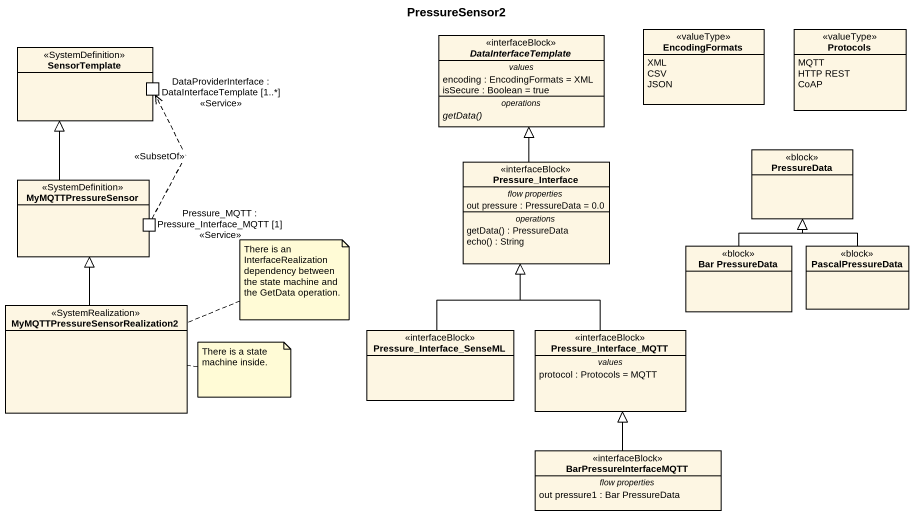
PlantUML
@startuml
title PressureSensor2
allowmixing
hide circle
hide empty members
enum EncodingFormats <<valueType>> {
  XML
  CSV
  JSON
}
enum Protocols <<valueType>> {
  MQTT
  HTTP REST
  CoAP
}
rectangle SensorTemplate <<SystemDefinition>> {
  port "DataProviderInterface : DataInterfaceTemplate [1..*] <<Service>>" as DataProviderInterface
}
abstract class DataInterfaceTemplate <<interfaceBlock>> {
  -- values --
  encoding : EncodingFormats = XML
  isSecure : Boolean = true
  -- operations --
  {abstract} getData()
}
rectangle MyMQTTPressureSensor <<SystemDefinition>> {
  port "Pressure_MQTT : Pressure_Interface_MQTT [1] <<Service>>" as Pressure_MQTT_Pressure
}
class Pressure_Interface <<interfaceBlock>> {
  -- flow properties --
  out pressure : PressureData = 0.0
  -- operations --
  getData() : PressureData
  echo() : String
}
class PressureData <<block>>
class "Bar PressureData" as Bar_PressureData <<block>>
class PascalPressureData <<block>>
class "MyMQTTPressureSensorRealization2" as MyMQTTPressureSensorRealizat <<SystemRealization>>
class Pressure_Interface_SenseML <<interfaceBlock>>
class Pressure_Interface_MQTT <<interfaceBlock>> {
  -- values --
  protocol : Protocols = MQTT
}
class BarPressureInterfaceMQTT <<interfaceBlock>> {
  -- flow properties --
  out pressure1 : Bar PressureData
}
MyMQTTPressureSensor -up-|> SensorTemplate
Pressure_Interface -up-|> DataInterfaceTemplate
Pressure_MQTT_Pressure .up.> DataProviderInterface : <<SubsetOf>>
Bar_PressureData -up-|> PressureData
PascalPressureData -up-|> PressureData
MyMQTTPressureSensorRealizat -up-|> MyMQTTPressureSensor
Pressure_Interface_SenseML -up-|> Pressure_Interface
Pressure_Interface_MQTT -up-|> Pressure_Interface
BarPressureInterfaceMQTT -up-|> Pressure_Interface_MQTT
note right of MyMQTTPressureSensorRealizat : There is an InterfaceRealization dependency between the state machine and the GetData operation.
note right of MyMQTTPressureSensorRealizat : There is a state machine inside.
@enduml
